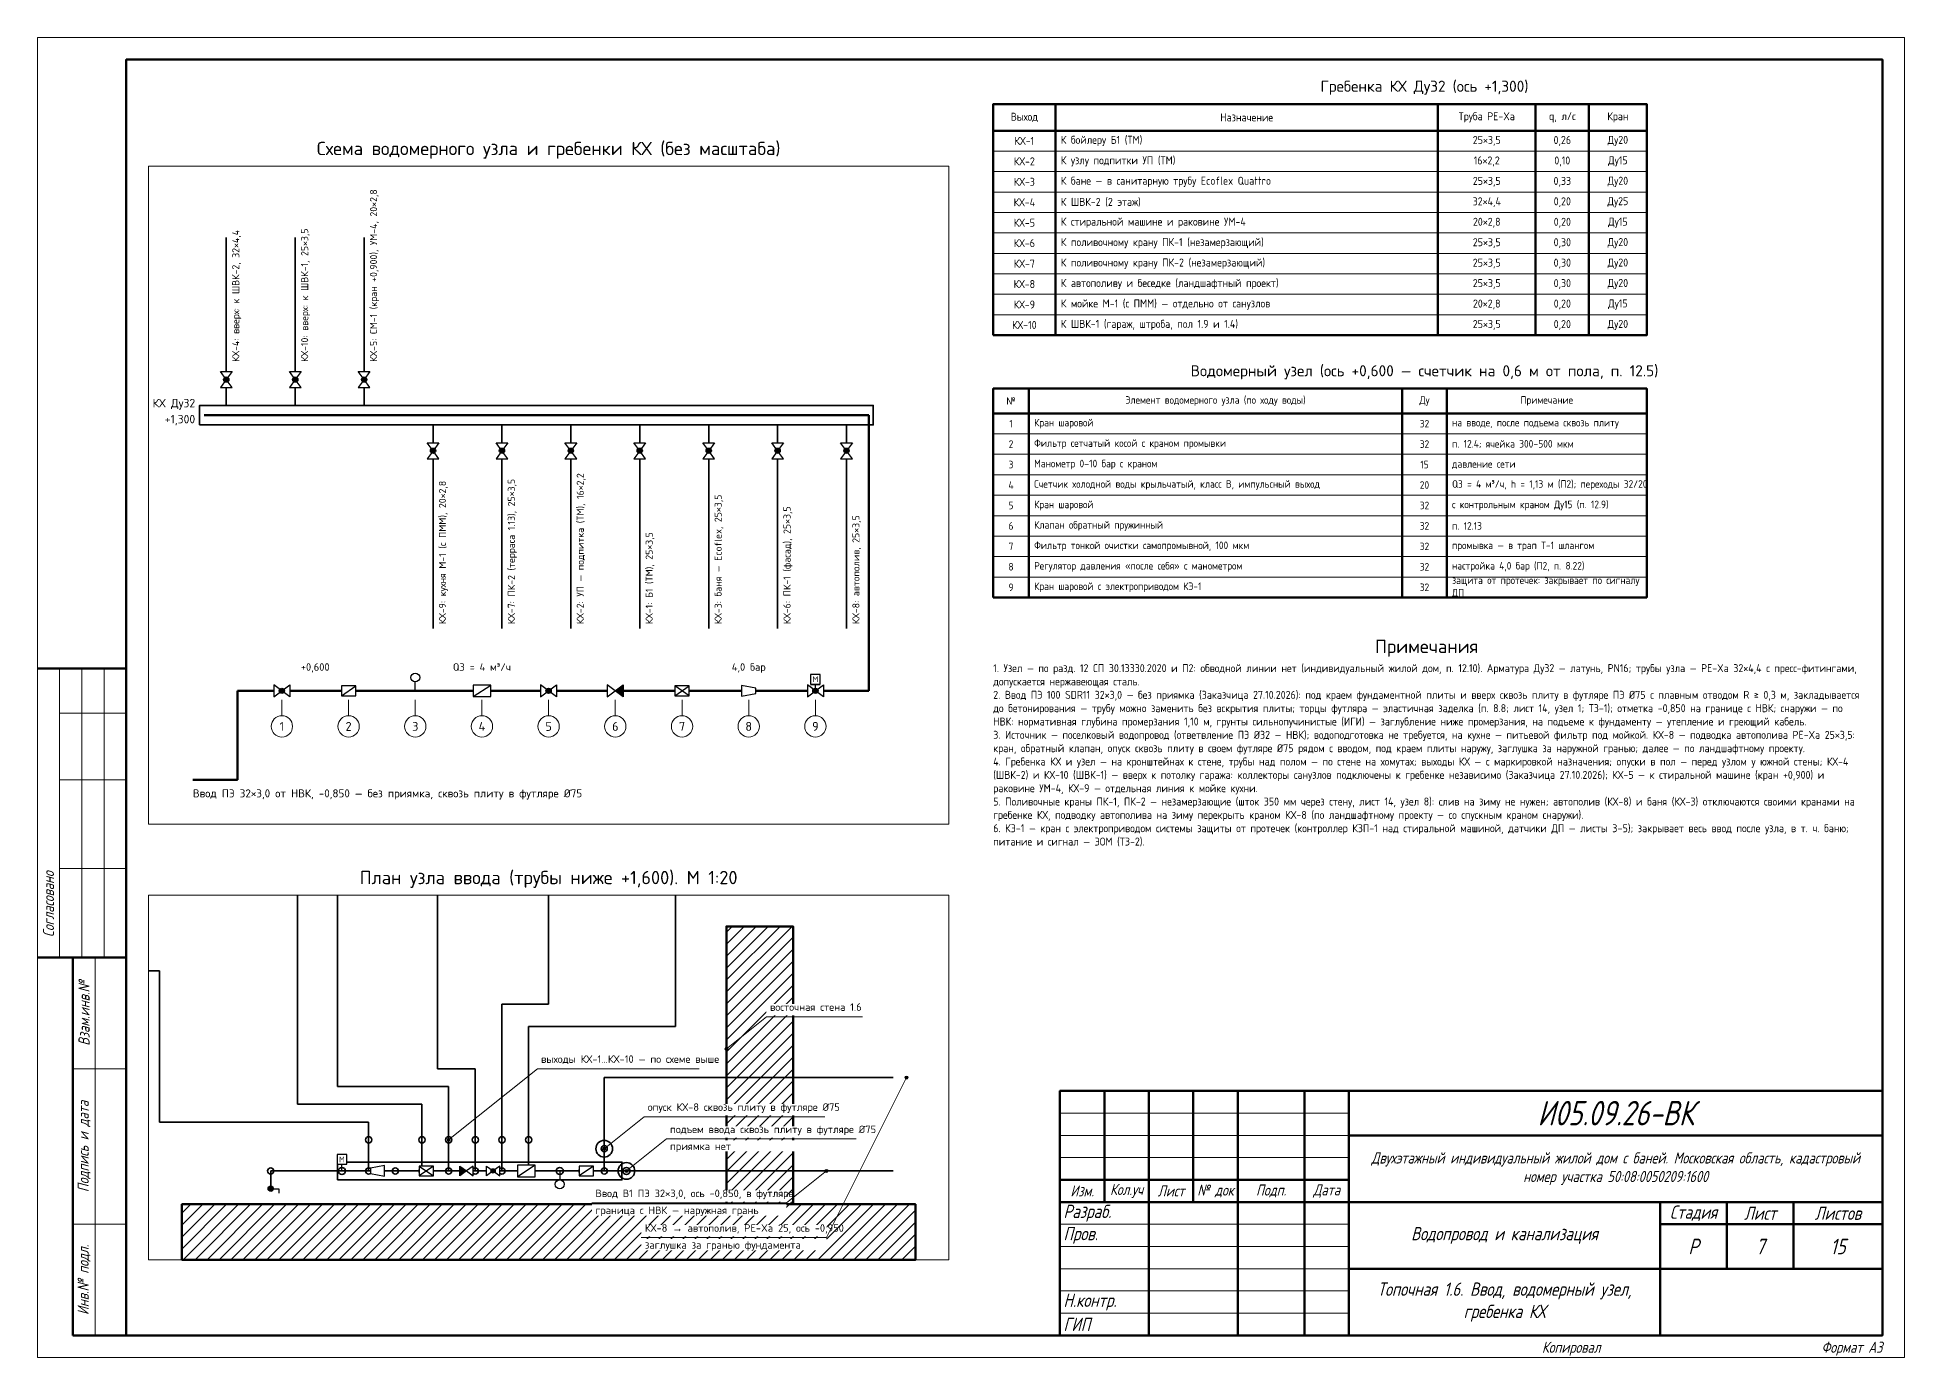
# Paper-space layout 'Лист' of a CAD drawing. Header units: millimetres. Extents: x 0 to 420, y 0 to 297.
import ezdxf
from ezdxf.enums import TextEntityAlignment as Align

# ---------------------------------------------------------------- set-up
doc = ezdxf.new("R2010")
doc.units = ezdxf.units.MM
for name, color, linetype, lineweight in [('ВК_арматура', 7, 'Continuous', 25), ('ВК_В1', 150, 'Continuous', 35), ('ВК_марки', 7, 'Continuous', 18), ('ВК_оборуд', 7, 'Continuous', 35), ('ВК_оборуд_тонк', 8, 'Continuous', 18), ('ВК_стены', 7, 'Continuous', 50), ('ВК_текст', 7, 'Continuous', 18), ('ВК_штрих', 8, 'Continuous', 13), ('Рамка', 7, 'Continuous', 50), ('Таблицы', 7, 'Continuous', 18), ('Текст', 7, 'Continuous', 18), ('Тонкие', 8, 'Continuous', 13)]:
    doc.layers.add(name, color=color, linetype=linetype, lineweight=lineweight)
doc.styles.add('GOST', font='isocpeur.ttf', dxfattribs={"width": 0.9})
doc.styles.add('GOST_I', font='isocpeur.ttf', dxfattribs={"width": 0.8})

psp = doc.layouts.new('Лист')

# ---------------------------------------------------------------- hatches: boundary and pattern name
at = {"layer": 'ВК_арматура'}
h = psp.add_hatch(color=7, dxfattribs=at)
edge = h.paths.add_edge_path()
edge.add_arc((52.5, 38), 0.6, 0, 360)
at = {"layer": 'ВК_марки'}
h = psp.add_hatch(color=7, dxfattribs=at)
edge = h.paths.add_edge_path()
edge.add_arc((155, 69.5), 0.35, 0, 360)
h = psp.add_hatch(color=7, dxfattribs=at)
edge = h.paths.add_edge_path()
edge.add_arc((195.5, 63), 0.35, 0, 360)
h = psp.add_hatch(color=7, dxfattribs=at)
edge = h.paths.add_edge_path()
edge.add_arc((92.5, 49), 0.35, 0, 360)
h = psp.add_hatch(color=7, dxfattribs=at)
edge = h.paths.add_edge_path()
edge.add_arc((127.5, 47), 0.35, 0, 360)
h = psp.add_hatch(color=7, dxfattribs=at)
edge = h.paths.add_edge_path()
edge.add_arc((132.5, 42), 0.35, 0, 360)
h = psp.add_hatch(color=7, dxfattribs=at)
edge = h.paths.add_edge_path()
edge.add_arc((177.5, 42), 0.35, 0, 360)
at = {"layer": 'ВК_штрих'}
h = psp.add_hatch(dxfattribs=at)
h.set_pattern_fill('ANSI31', scale=0.6)
h.paths.add_polyline_path([(155, 34.5), (170, 34.5), (170, 97), (155, 97)])
h = psp.add_hatch(dxfattribs=at)
h.set_pattern_fill('ANSI31', scale=0.6)
h.paths.add_polyline_path([(32.5, 22), (197.5, 22), (197.5, 34.5), (32.5, 34.5)])

# ---------------------------------------------------------------- linework, layer by layer
at = {"layer": 'ВК_арматура'}
for points in [[(85, 150), (85, 152)], [(68.5, 42), (68.5, 43.5)], [(117.5, 42), (117.5, 40)], [(52.5, 38), (54.3, 38)], [(54.3, 38), (54.3, 37)]]:
    psp.add_lwpolyline(points, dxfattribs=at)
for centre, radius in [((85, 153), 1), ((52.5, 38), 0.6), ((117.5, 39), 1)]:
    psp.add_circle(centre, radius, dxfattribs=at)
at = {"layer": 'ВК_В1'}
for points in [[(42.5, 214.2), (42.5, 252)], [(58, 214.2), (58, 252)], [(73.5, 214.2), (73.5, 252)], [(89, 209.8), (89, 164)], [(104.5, 209.8), (104.5, 164)], [(120, 209.8), (120, 164)], [(135.5, 209.8), (135.5, 164)], [(151, 209.8), (151, 164)], [(166.5, 209.8), (166.5, 164)], [(182, 209.8), (182, 164)]]:
    psp.add_lwpolyline(points, dxfattribs=at)
at = {"layer": 'ВК_В1', "lineweight": 70}
psp.add_lwpolyline([(37.5, 212), (187, 212)], dxfattribs=at)
at = {"layer": 'ВК_В1', "lineweight": 50}
for points in [[(187, 150), (187, 212)], [(35, 130), (45, 130), (45, 150)], [(45, 150), (187, 150)]]:
    psp.add_lwpolyline(points, dxfattribs=at)
at = {"layer": 'ВК_В1', "lineweight": 35}
for points in [[(58.5, 57), (58.5, 104)], [(67.5, 61), (67.5, 104)], [(90, 65), (90, 104)], [(115, 79.5), (115, 104)], [(143.5, 74.5), (143.5, 104)], [(27.5, 87), (25, 87)], [(27.5, 53), (27.5, 87)], [(104.5, 49), (104.5, 79.5)], [(104.5, 79.5), (115, 79.5)], [(110.5, 49), (110.5, 74.5)], [(110.5, 74.5), (143.5, 74.5)], [(98.5, 65), (90, 65)], [(98.5, 49), (98.5, 65)], [(127.5, 47), (127.5, 63)], [(127.5, 63), (192.5, 63)], [(92.5, 61), (67.5, 61)], [(92.5, 49), (92.5, 61)], [(86.5, 57), (58.5, 57)], [(86.5, 49), (86.5, 57)], [(74.5, 53), (27.5, 53)], [(74.5, 49), (74.5, 53)], [(74.5, 42), (74.5, 49)], [(86.5, 42), (86.5, 49)], [(92.5, 42), (92.5, 49)], [(98.5, 42), (98.5, 49)], [(104.5, 42), (104.5, 49)], [(110.5, 42), (110.5, 49)], [(127.5, 42), (127.5, 47)], [(80.5, 42), (52.5, 42)], [(52.5, 42), (52.5, 38)], [(132.5, 42), (68.5, 42)], [(68.5, 42), (130.5, 42)], [(192.5, 42), (132.5, 42)]]:
    psp.add_lwpolyline(points, dxfattribs=at)
at = {"layer": 'ВК_В1'}
for centre, radius in [((74.5, 49), 0.7), ((86.5, 49), 0.7), ((92.5, 49), 0.7), ((98.5, 49), 0.7), ((104.5, 49), 0.7), ((110.5, 49), 0.7), ((127.5, 47), 0.7), ((52.5, 42), 0.7), ((68.5, 42), 0.8), ((74.5, 42), 0.7), ((80.5, 42), 0.7), ((86.5, 42), 0.7), ((92.5, 42), 0.7), ((98.5, 42), 0.7), ((104.5, 42), 0.7), ((110.5, 42), 0.7), ((117.5, 42), 0.8), ((122.5, 42), 0.7), ((127.5, 42), 0.7), ((132.5, 42), 0.8)]:
    psp.add_circle(centre, radius, dxfattribs=at)
at = {"layer": 'ВК_марки'}
for points in [[(85, 144.4), (85, 148)], [(155, 69.5), (164, 76.7)], [(92.5, 49), (112.5, 65)], [(127.5, 47), (136.5, 54.2)], [(132.5, 42), (141.5, 49.2)], [(177.5, 42), (168.5, 34.8)]]:
    psp.add_lwpolyline(points, dxfattribs=at)
for centre, radius in [((55, 142), 2.4), ((70, 142), 2.4), ((85, 142), 2.4), ((100, 142), 2.4), ((115, 142), 2.4), ((130, 142), 2.4), ((145, 142), 2.4), ((160, 142), 2.4), ((175, 142), 2.4), ((155, 69.5), 0.35), ((195.5, 63), 0.35), ((92.5, 49), 0.35), ((127.5, 47), 0.35), ((132.5, 42), 0.35), ((177.5, 42), 0.35)]:
    psp.add_circle(centre, radius, dxfattribs=at)
at = {"layer": 'ВК_оборуд'}
for points in [[(36.5, 209.8), (188, 209.8), (188, 214.2), (36.5, 214.2)], [(67.5, 40), (131.5, 40), (131.5, 44), (67.5, 44)]]:
    psp.add_lwpolyline(points, close=True, dxfattribs=at)
for centre in [(127.5, 47), (132.5, 42)]:
    psp.add_circle(centre, 1.875, dxfattribs=at)
at = {"layer": 'ВК_оборуд_тонк'}
for points in [[(25, 120), (205, 120), (205, 268), (25, 268)], [(25, 22), (205, 22), (205, 104), (25, 104)]]:
    psp.add_lwpolyline(points, close=True, dxfattribs=at)
at = {"layer": 'ВК_стены'}
for points in [[(155, 34.5), (170, 34.5), (170, 97), (155, 97)], [(32.5, 22), (197.5, 22), (197.5, 34.5), (32.5, 34.5)]]:
    psp.add_lwpolyline(points, close=True, dxfattribs=at)
at = {"layer": 'Рамка', "lineweight": 50}
for points in [[(20, 5), (415, 5), (415, 292), (20, 292)], [(230, 5), (415, 5), (415, 60), (230, 60)]]:
    psp.add_lwpolyline(points, close=True, dxfattribs=at)
at = {"layer": 'Таблицы', "lineweight": 50}
for p, q in [((229, 282), (229, 230)), ((315, 282), (315, 230)), ((337, 282), (337, 230)), ((349, 282), (349, 230)), ((215, 276), (362, 276)), ((223, 218), (223, 171)), ((307, 218), (307, 171)), ((317, 218), (317, 171)), ((215, 212.4), (362, 212.4)), ((0, 155), (20, 155)), ((0, 90), (20, 90)), ((8, 5), (8, 90)), ((240, 35), (240, 60)), ((250, 5), (250, 60)), ((260, 35), (260, 60)), ((270, 5), (270, 60)), ((285, 5), (285, 60)), ((295, 5), (295, 60)), ((295, 50), (415, 50)), ((230, 40), (295, 40)), ((230, 35), (415, 35)), ((365, 5), (365, 35)), ((380, 20), (380, 35)), ((395, 20), (395, 35)), ((365, 30), (415, 30)), ((295, 20), (415, 20)), ((8, 5), (20, 5))]:
    psp.add_line(p, q, dxfattribs=at)
at = {"layer": 'Таблицы', "lineweight": 18}
for p, q in [((215, 271.4), (362, 271.4)), ((215, 266.8), (362, 266.8)), ((215, 262.2), (362, 262.2)), ((215, 257.6), (362, 257.6)), ((215, 253), (362, 253)), ((215, 248.4), (362, 248.4)), ((215, 243.8), (362, 243.8)), ((215, 239.2), (362, 239.2)), ((215, 234.6), (362, 234.6)), ((215, 230), (362, 230)), ((215, 207.8), (362, 207.8)), ((215, 203.2), (362, 203.2)), ((215, 198.6), (362, 198.6)), ((215, 194), (362, 194)), ((215, 189.4), (362, 189.4)), ((215, 184.8), (362, 184.8)), ((215, 180.2), (362, 180.2)), ((215, 175.6), (362, 175.6)), ((215, 171), (362, 171)), ((230, 55), (295, 55)), ((230, 50), (295, 50)), ((230, 45), (295, 45)), ((230, 30), (295, 30)), ((230, 25), (295, 25)), ((230, 20), (295, 20)), ((230, 15), (295, 15)), ((230, 10), (295, 10))]:
    psp.add_line(p, q, dxfattribs=at)
at = {"layer": 'Таблицы'}
for p, q in [((5, 90), (5, 155)), ((10, 90), (10, 155)), ((15, 90), (15, 155)), ((5, 145), (20, 145)), ((5, 130), (20, 130)), ((5, 110), (20, 110)), ((13, 5), (13, 90)), ((8, 65), (20, 65)), ((8, 30), (20, 30))]:
    psp.add_line(p, q, dxfattribs=at)
at = {"layer": 'Таблицы', "lineweight": 50}
for points in [[(215, 230), (362, 230), (362, 282), (215, 282)], [(215, 171), (362, 171), (362, 218), (215, 218)]]:
    psp.add_lwpolyline(points, close=True, dxfattribs=at)
at = {"layer": 'Тонкие'}
psp.add_lwpolyline([(0, 0), (420, 0), (420, 297), (0, 297)], close=True, dxfattribs=at)

# ---------------------------------------------------------------- texts
at = {"layer": 'ВК_марки', "style": 'GOST'}
for s, p in [('1', (55, 142)), ('2', (70, 142)), ('3', (85, 142)), ('4', (100, 142)), ('5', (115, 142)), ('6', (130, 142)), ('7', (145, 142)), ('8', (160, 142)), ('9', (175, 142))]:
    psp.add_text(s, height=2, dxfattribs=at).set_placement(p, align=Align.MIDDLE_CENTER)
at = {"layer": 'ВК_текст', "style": 'GOST'}
for s, p in [('КХ-5: СМ-1 (кран +0,900), УМ-4, 20×2,8', (76.9, 224)), ('КХ-4: вверх: к ШВК-2, 32×4,4', (45.9, 224)), ('КХ-10: вверх: к ШВК-1, 25×3,5', (61.4, 224)), ('КХ-7: ПК-2 (терраса 1.13), 25×3,5', (107.9, 165)), ('КХ-2: УП — подпитка (ТМ), 16×2,2', (123.4, 165)), ('КХ-9: кухня М-1 (с ПММ), 20×2,8', (92.4, 165)), ('КХ-3: баня — Ecoflex, 25×3,5', (154.4, 165)), ('КХ-6: ПК-1 (фасад), 25×3,5', (169.9, 165)), ('КХ-8: автополив, 25×3,5', (185.4, 165)), ('КХ-1: Б1 (ТМ), 25×3,5', (138.9, 165))]:
    psp.add_text(s, height=1.6, rotation=90, dxfattribs=at).set_placement(p, align=Align.BOTTOM_LEFT)
for s, p in [('КХ Ду32', (35.5, 213.2)), ('+1,300', (35.5, 209.6))]:
    psp.add_text(s, height=1.9, dxfattribs=at).set_placement(p, align=Align.BOTTOM_RIGHT)
for s, p in [('+0,600', (62.5, 154)), ('Q3 = 4 м³/ч', (100, 154)), ('4,0 бар', (160, 154))]:
    psp.add_text(s, height=1.7, dxfattribs=at).set_placement(p, align=Align.BOTTOM_CENTER)
psp.add_text('Ввод ПЭ 32×3,0 от НВК, -0,850 — без приямка, сквозь плиту в футляре Ø75', height=1.8, dxfattribs=at).set_placement((35, 125.5), align=Align.BOTTOM_LEFT)
at = {"layer": 'Текст', "style": 'GOST'}
for s, height, p in [('Гребенка КХ Ду32 (ось +1,300)', 2.5, (312, 286)), ('Схема водомерного узла и гребенки КХ (без масштаба)', 3, (115, 272)), ('Водомерный узел (ось +0,600 — счетчик на 0,6 м от пола, п. 12.5)', 2.5, (312, 222)), ('Примечания', 3, (312.5, 160)), ('План узла ввода (трубы ниже +1,600). М 1:20', 3, (115, 108))]:
    psp.add_text(s, height=height, dxfattribs=at).set_placement(p, align=Align.MIDDLE_CENTER)
at = {"layer": 'Текст'}
for s, insert, char_height, width, attachment_point, style in [('Выход', (222, 279), 1.8, 12, 5, 'GOST'), ('Назначение', (272, 279), 1.8, 84, 5, 'GOST'), ('Труба PE-Xa', (326, 279), 1.8, 20, 5, 'GOST'), ('q, л/с', (343, 279), 1.8, 10, 5, 'GOST'), ('Кран', (355.5, 279), 1.8, 11, 5, 'GOST'), ('КХ-1', (222, 273.7), 1.8, 12, 5, 'GOST'), ('К бойлеру Б1 (ТМ)', (230.2, 273.7), 1.8, 83.6, 4, 'GOST'), ('25×3,5', (326, 273.7), 1.8, 20, 5, 'GOST'), ('0,26', (343, 273.7), 1.8, 10, 5, 'GOST'), ('Ду20', (355.5, 273.7), 1.8, 11, 5, 'GOST'), ('КХ-2', (222, 269.1), 1.8, 12, 5, 'GOST'), ('К узлу подпитки УП (ТМ)', (230.2, 269.1), 1.8, 83.6, 4, 'GOST'), ('16×2,2', (326, 269.1), 1.8, 20, 5, 'GOST'), ('0,10', (343, 269.1), 1.8, 10, 5, 'GOST'), ('Ду15', (355.5, 269.1), 1.8, 11, 5, 'GOST'), ('КХ-3', (222, 264.5), 1.8, 12, 5, 'GOST'), ('К бане — в санитарную трубу Ecoflex Quattro', (230.2, 264.5), 1.8, 83.6, 4, 'GOST'), ('25×3,5', (326, 264.5), 1.8, 20, 5, 'GOST'), ('0,33', (343, 264.5), 1.8, 10, 5, 'GOST'), ('Ду20', (355.5, 264.5), 1.8, 11, 5, 'GOST'), ('КХ-4', (222, 259.9), 1.8, 12, 5, 'GOST'), ('К ШВК-2 (2 этаж)', (230.2, 259.9), 1.8, 83.6, 4, 'GOST'), ('32×4,4', (326, 259.9), 1.8, 20, 5, 'GOST'), ('0,20', (343, 259.9), 1.8, 10, 5, 'GOST'), ('Ду25', (355.5, 259.9), 1.8, 11, 5, 'GOST'), ('КХ-5', (222, 255.3), 1.8, 12, 5, 'GOST'), ('К стиральной машине и раковине УМ-4', (230.2, 255.3), 1.8, 83.6, 4, 'GOST'), ('20×2,8', (326, 255.3), 1.8, 20, 5, 'GOST'), ('0,20', (343, 255.3), 1.8, 10, 5, 'GOST'), ('Ду15', (355.5, 255.3), 1.8, 11, 5, 'GOST'), ('К поливочному крану ПК-1 (незамерзающий)', (230.2, 250.7), 1.8, 83.6, 4, 'GOST'), ('КХ-6', (222, 250.7), 1.8, 12, 5, 'GOST'), ('25×3,5', (326, 250.7), 1.8, 20, 5, 'GOST'), ('0,30', (343, 250.7), 1.8, 10, 5, 'GOST'), ('Ду20', (355.5, 250.7), 1.8, 11, 5, 'GOST'), ('КХ-7', (222, 246.1), 1.8, 12, 5, 'GOST'), ('К поливочному крану ПК-2 (незамерзающий)', (230.2, 246.1), 1.8, 83.6, 4, 'GOST'), ('25×3,5', (326, 246.1), 1.8, 20, 5, 'GOST'), ('0,30', (343, 246.1), 1.8, 10, 5, 'GOST'), ('Ду20', (355.5, 246.1), 1.8, 11, 5, 'GOST'), ('КХ-8', (222, 241.5), 1.8, 12, 5, 'GOST'), ('К автополиву и беседке (ландшафтный проект)', (230.2, 241.5), 1.8, 83.6, 4, 'GOST'), ('25×3,5', (326, 241.5), 1.8, 20, 5, 'GOST'), ('0,30', (343, 241.5), 1.8, 10, 5, 'GOST'), ('Ду20', (355.5, 241.5), 1.8, 11, 5, 'GOST'), ('КХ-9', (222, 236.9), 1.8, 12, 5, 'GOST'), ('К мойке М-1 (с ПММ) — отдельно от санузлов', (230.2, 236.9), 1.8, 83.6, 4, 'GOST'), ('20×2,8', (326, 236.9), 1.8, 20, 5, 'GOST'), ('0,20', (343, 236.9), 1.8, 10, 5, 'GOST'), ('Ду15', (355.5, 236.9), 1.8, 11, 5, 'GOST'), ('КХ-10', (222, 232.3), 1.8, 12, 5, 'GOST'), ('К ШВК-1 (гараж, штроба, пол 1.9 и 1.4)', (230.2, 232.3), 1.8, 83.6, 4, 'GOST'), ('25×3,5', (326, 232.3), 1.8, 20, 5, 'GOST'), ('0,20', (343, 232.3), 1.8, 10, 5, 'GOST'), ('Ду20', (355.5, 232.3), 1.8, 11, 5, 'GOST'), ('№', (219, 215.2), 1.7, 6, 5, 'GOST'), ('Элемент водомерного узла (по ходу воды)', (265, 215.2), 1.7, 82, 5, 'GOST'), ('Ду', (312, 215.2), 1.7, 8, 5, 'GOST'), ('Примечание', (339.5, 215.2), 1.7, 43, 5, 'GOST'), ('1', (219, 210.1), 1.7, 6, 5, 'GOST'), ('Кран шаровой', (224.2, 210.1), 1.7, 81.6, 4, 'GOST'), ('32', (312, 210.1), 1.7, 8, 5, 'GOST'), ('на вводе, после подъема сквозь плиту', (318.2, 210.1), 1.7, 42.6, 4, 'GOST'), ('2', (219, 205.5), 1.7, 6, 5, 'GOST'), ('Фильтр сетчатый косой с краном промывки', (224.2, 205.5), 1.7, 81.6, 4, 'GOST'), ('32', (312, 205.5), 1.7, 8, 5, 'GOST'), ('п. 12.4; ячейка 300–500 мкм', (318.2, 205.5), 1.7, 42.6, 4, 'GOST'), ('3', (219, 200.9), 1.7, 6, 5, 'GOST'), ('Манометр 0–10 бар с краном', (224.2, 200.9), 1.7, 81.6, 4, 'GOST'), ('15', (312, 200.9), 1.7, 8, 5, 'GOST'), ('давление сети', (318.2, 200.9), 1.7, 42.6, 4, 'GOST'), ('Q3 = 4 м³/ч, h = 1,13 м (П2); переходы 32/20', (318.2, 196.3), 1.7, 42.6, 4, 'GOST'), ('4', (219, 196.3), 1.7, 6, 5, 'GOST'), ('Счетчик холодной воды крыльчатый, класс В, импульсный выход', (224.2, 196.3), 1.7, 81.6, 4, 'GOST'), ('20', (312, 196.3), 1.7, 8, 5, 'GOST'), ('5', (219, 191.7), 1.7, 6, 5, 'GOST'), ('Кран шаровой', (224.2, 191.7), 1.7, 81.6, 4, 'GOST'), ('32', (312, 191.7), 1.7, 8, 5, 'GOST'), ('с контрольным краном Ду15 (п. 12.9)', (318.2, 191.7), 1.7, 42.6, 4, 'GOST'), ('6', (219, 187.1), 1.7, 6, 5, 'GOST'), ('Клапан обратный пружинный', (224.2, 187.1), 1.7, 81.6, 4, 'GOST'), ('32', (312, 187.1), 1.7, 8, 5, 'GOST'), ('п. 12.13', (318.2, 187.1), 1.7, 42.6, 4, 'GOST'), ('7', (219, 182.5), 1.7, 6, 5, 'GOST'), ('Фильтр тонкой очистки самопромывной, 100 мкм', (224.2, 182.5), 1.7, 81.6, 4, 'GOST'), ('32', (312, 182.5), 1.7, 8, 5, 'GOST'), ('промывка — в трап Т-1 шлангом', (318.2, 182.5), 1.7, 42.6, 4, 'GOST'), ('8', (219, 177.9), 1.7, 6, 5, 'GOST'), ('Регулятор давления «после себя» с манометром', (224.2, 177.9), 1.7, 81.6, 4, 'GOST'), ('32', (312, 177.9), 1.7, 8, 5, 'GOST'), ('настройка 4,0 бар (П2, п. 8.22)', (318.2, 177.9), 1.7, 42.6, 4, 'GOST'), ('9', (219, 173.3), 1.7, 6, 5, 'GOST'), ('Кран шаровой с электроприводом КЭ-1', (224.2, 173.3), 1.7, 81.6, 4, 'GOST'), ('32', (312, 173.3), 1.7, 8, 5, 'GOST'), ('защита от протечек: закрывает по сигналу ДП', (318.2, 173.3), 1.7, 42.6, 4, 'GOST'), ('1. Узел — по разд. 12 СП 30.13330.2020 и П2: обводной линии нет (индивидуальный жилой дом, п. 12.10). Арматура Ду32 — латунь, PN16; трубы узла — PE-Xa 32×4,4 с пресс-фитингами, допускается нержавеющая сталь.\\P2. Ввод ПЭ 100 SDR11 32×3,0 — без приямка (Заказчица 27.10.2026): под краем фундаментной плиты и вверх сквозь плиту в футляре ПЭ Ø75 с плавным отводом R ≥ 0,3 м, закладывается до бетонирования — трубу можно заменить без вскрытия плиты; торцы футляра — эластичная заделка (п. 8.8; лист 14, узел 1; ТЗ-1); отметка -0,850 на границе с НВК; снаружи — по НВК: нормативная глубина промерзания 1,10 м, грунты сильнопучинистые (ИГИ) — заглубление ниже промерзания, на подъеме к фундаменту — утепление и греющий кабель.\\P3. Источник — поселковый водопровод (ответвление ПЭ Ø32 — НВК); водоподготовка не требуется, на кухне — питьевой фильтр под мойкой. КХ-8 — подводка автополива PE-Xa 25×3,5: кран, обратный клапан, опуск сквозь плиту в своем футляре Ø75 рядом с вводом, под краем плиты наружу, заглушка за наружной гранью; далее — по ландшафтному проекту.\\P4. Гребенка КХ и узел — на кронштейнах к стене, трубы над полом — по стене на хомутах; выходы КХ — с маркировкой назначения; опуски в пол — перед узлом у южной стены; КХ-4 (ШВК-2) и КХ-10 (ШВК-1) — вверх к потолку гаража: коллекторы санузлов подключены к гребенке независимо (Заказчица 27.10.2026); КХ-5 — к стиральной машине (кран +0,900) и раковине УМ-4, КХ-9 — отдельная линия к мойке кухни.\\P5. Поливочные краны ПК-1, ПК-2 — незамерзающие (шток 350 мм через стену, лист 14, узел 8): слив на зиму не нужен; автополив (КХ-8) и баня (КХ-3) отключаются своими кранами на гребенке КХ, подводку автополива на зиму перекрыть краном КХ-8 (по ландшафтному проекту — со спускным краном снаружи).\\P6. КЭ-1 — кран с электроприводом системы защиты от протечек (контроллер КЗП-1 над стиральной машиной, датчики ДП — листы 3–5); закрывает весь ввод после узла, в т. ч. баню; питание и сигнал — ЭОМ (ТЗ-2).', (215, 156), 1.8, 195, 1, 'GOST'), ('{\\W0.8;\\Q15;Двухэтажный индивидуальный жилой дом с баней. Московская область, кадастровый номер участка 50:08:0050209:1600}', (355, 42.5), 2.5, 116, 5, 'GOST_I'), ('{\\W0.8;\\Q15;Водопровод и канализация}', (330, 27.5), 3, 66, 5, 'GOST_I'), ('{\\W0.8;\\Q15;Топочная 1.6. Ввод, водомерный узел, гребенка КХ}', (330, 12.5), 3, 66, 5, 'GOST_I')]:
    psp.add_mtext(s, dxfattribs=dict(at, insert=insert, char_height=char_height, width=width, attachment_point=attachment_point, style=style))
at = {"layer": 'Текст', "char_height": 2.5, "attachment_point": 5, "rotation": 90, "style": 'GOST_I'}
for s, insert in [('{\\W0.8;\\Q15;Согласовано}', (2.5, 102)), ('{\\W0.8;\\Q15;Взам.инв.№}', (10.5, 77.5)), ('{\\W0.8;\\Q15;Подпись и дата}', (10.5, 47.5)), ('{\\W0.8;\\Q15;Инв.№ подл.}', (10.5, 17.5))]:
    psp.add_mtext(s, dxfattribs=dict(at, insert=insert))
at = {"layer": 'Текст', "style": 'GOST_I'}
for s, insert, char_height, attachment_point in [('{\\W0.8;\\Q15;И05.09.26-ВК}', (355, 55), 5.5, 5), ('{\\W0.8;\\Q15;Изм.}', (235, 37.5), 2.5, 5), ('{\\W0.8;\\Q15;Кол.уч}', (245, 37.5), 2.5, 5), ('{\\W0.8;\\Q15;Лист}', (255, 37.5), 2.5, 5), ('{\\W0.8;\\Q15;№ док}', (265, 37.5), 2.5, 5), ('{\\W0.8;\\Q15;Подп.}', (277.5, 37.5), 2.5, 5), ('{\\W0.8;\\Q15;Дата}', (290, 37.5), 2.5, 5), ('{\\W0.8;\\Q15;Разраб.}', (230.8, 32.5), 3, 4), ('{\\W0.8;\\Q15;Стадия}', (372.5, 32.5), 3, 5), ('{\\W0.8;\\Q15;Лист}', (387.5, 32.5), 3, 5), ('{\\W0.8;\\Q15;Листов}', (405, 32.5), 3, 5), ('{\\W0.8;\\Q15;Пров.}', (230.8, 27.5), 3, 4), ('{\\W0.8;\\Q15;}', (250.8, 32.5), 3, 4), ('{\\W0.8;\\Q15;}', (285.6, 32.5), 3, 4), ('{\\W0.8;\\Q15;}', (250.8, 27.5), 3, 4), ('{\\W0.8;\\Q15;}', (285.6, 27.5), 3, 4), ('{\\W0.8;\\Q15;Р}', (372.5, 25), 3.5, 5), ('{\\W0.8;\\Q15;7}', (387.5, 25), 3.5, 5), ('{\\W0.8;\\Q15;15}', (405, 25), 3.5, 5), ('{\\W0.8;\\Q15;Н.контр.}', (230.8, 12.5), 3, 4), ('{\\W0.8;\\Q15;ГИП}', (230.8, 7.5), 3, 4), ('{\\W0.8;\\Q15;}', (250.8, 12.5), 3, 4), ('{\\W0.8;\\Q15;}', (285.6, 12.5), 3, 4), ('{\\W0.8;\\Q15;}', (250.8, 7.5), 3, 4), ('{\\W0.8;\\Q15;}', (285.6, 7.5), 3, 4), ('{\\W0.8;\\Q15;Копировал}', (345, 2), 2.5, 5), ('{\\W0.8;\\Q15;Формат А3}', (415, 2), 2.5, 6)]:
    psp.add_mtext(s, dxfattribs=dict(at, insert=insert, char_height=char_height, attachment_point=attachment_point))

# ---------------------------------------------------------------- next in the draw order: wipeouts: each hides what was drawn before it
for points in [[(41.18, 218.2), (43.82, 218.2), (43.82, 221.8), (41.18, 221.8)], [(56.68, 218.2), (59.32, 218.2), (59.32, 221.8), (56.68, 221.8)], [(72.18, 218.2), (74.82, 218.2), (74.82, 221.8), (72.18, 221.8)], [(87.68, 202.2), (90.32, 202.2), (90.32, 205.8), (87.68, 205.8)], [(103.18, 202.2), (105.82, 202.2), (105.82, 205.8), (103.18, 205.8)], [(118.68, 202.2), (121.32, 202.2), (121.32, 205.8), (118.68, 205.8)], [(134.18, 202.2), (136.82, 202.2), (136.82, 205.8), (134.18, 205.8)], [(149.68, 202.2), (152.32, 202.2), (152.32, 205.8), (149.68, 205.8)], [(165.18, 202.2), (167.82, 202.2), (167.82, 205.8), (165.18, 205.8)], [(180.68, 202.2), (183.32, 202.2), (183.32, 205.8), (180.68, 205.8)], [(53.2, 148.68), (56.8, 148.68), (56.8, 151.32), (53.2, 151.32)], [(98, 148.7), (102, 148.7), (102, 151.3), (98, 151.3)], [(113.2, 148.68), (116.8, 148.68), (116.8, 151.32), (113.2, 151.32)], [(128.2, 148.68), (131.8, 148.68), (131.8, 151.32), (128.2, 151.32)], [(173.2, 148.68), (176.8, 148.68), (176.8, 151.32), (173.2, 151.32)], [(68.4, 148.9), (71.6, 148.9), (71.6, 151.1), (68.4, 151.1)], [(143.4, 148.9), (146.6, 148.9), (146.6, 151.1), (143.4, 151.1)], [(158.4, 148.8), (161.6, 148.8), (161.6, 151.2), (158.4, 151.2)], [(164, 77), (185.626, 77), (185.626, 79.525), (164, 79.525)], [(112.5, 65.3), (148.882, 65.3), (148.882, 67.825), (112.5, 67.825)], [(136.5, 54.5), (177.098, 54.5), (177.098, 57.025), (136.5, 57.025)], [(141.5, 49.5), (184.206, 49.5), (184.206, 52.025), (141.5, 52.025)], [(67.4, 43.5), (69.6, 43.5), (69.6, 45.7), (67.4, 45.7)], [(74.9, 40.8), (78.1, 40.8), (78.1, 43.2), (74.9, 43.2)], [(85.9, 40.9), (89.1, 40.9), (89.1, 43.1), (85.9, 43.1)], [(95, 40.9), (98, 40.9), (98, 43.1), (95, 43.1)], [(101, 40.9), (104, 40.9), (104, 43.1), (101, 43.1)], [(108, 40.7), (112, 40.7), (112, 43.3), (108, 43.3)], [(121.9, 40.9), (125.1, 40.9), (125.1, 43.1), (121.9, 43.1)], [(124.74, 35.1), (168.5, 35.1), (168.5, 37.625), (124.74, 37.625)]]:
    psp.add_wipeout(points)

# ---------------------------------------------------------------- next in the draw order: hatches: boundary and pattern name
at = {"layer": 'ВК_арматура'}
h = psp.add_hatch(color=7, dxfattribs=at)
edge = h.paths.add_edge_path()
edge.add_arc((42.5, 220), 0.6, 0, 360)
h = psp.add_hatch(color=7, dxfattribs=at)
edge = h.paths.add_edge_path()
edge.add_arc((58, 220), 0.6, 0, 360)
h = psp.add_hatch(color=7, dxfattribs=at)
edge = h.paths.add_edge_path()
edge.add_arc((73.5, 220), 0.6, 0, 360)
h = psp.add_hatch(color=7, dxfattribs=at)
edge = h.paths.add_edge_path()
edge.add_arc((89, 204), 0.6, 0, 360)
h = psp.add_hatch(color=7, dxfattribs=at)
edge = h.paths.add_edge_path()
edge.add_arc((104.5, 204), 0.6, 0, 360)
h = psp.add_hatch(color=7, dxfattribs=at)
edge = h.paths.add_edge_path()
edge.add_arc((120, 204), 0.6, 0, 360)
h = psp.add_hatch(color=7, dxfattribs=at)
edge = h.paths.add_edge_path()
edge.add_arc((135.5, 204), 0.6, 0, 360)
h = psp.add_hatch(color=7, dxfattribs=at)
edge = h.paths.add_edge_path()
edge.add_arc((151, 204), 0.6, 0, 360)
h = psp.add_hatch(color=7, dxfattribs=at)
edge = h.paths.add_edge_path()
edge.add_arc((166.5, 204), 0.6, 0, 360)
h = psp.add_hatch(color=7, dxfattribs=at)
edge = h.paths.add_edge_path()
edge.add_arc((182, 204), 0.6, 0, 360)
for points in [[(130, 150), (131.8, 151.32), (131.8, 148.68)], [(96.5, 42), (95, 40.9), (95, 43.1)]]:
    psp.add_hatch(color=7, dxfattribs=at).paths.add_polyline_path(points)
h = psp.add_hatch(color=7, dxfattribs=at)
edge = h.paths.add_edge_path()
edge.add_arc((55, 150), 0.6, 0, 360)
h = psp.add_hatch(color=7, dxfattribs=at)
edge = h.paths.add_edge_path()
edge.add_arc((115, 150), 0.6, 0, 360)
h = psp.add_hatch(color=7, dxfattribs=at)
edge = h.paths.add_edge_path()
edge.add_arc((175, 150), 0.6, 0, 360)
h = psp.add_hatch(color=7, dxfattribs=at)
edge = h.paths.add_edge_path()
edge.add_arc((102.5, 42), 0.5, 0, 360)

# ---------------------------------------------------------------- next in the draw order: linework, layer by layer
for points in [[(42.5, 220), (41.18, 221.8), (43.82, 221.8)], [(42.5, 220), (41.18, 218.2), (43.82, 218.2)], [(58, 220), (56.68, 221.8), (59.32, 221.8)], [(58, 220), (56.68, 218.2), (59.32, 218.2)], [(73.5, 220), (72.18, 221.8), (74.82, 221.8)], [(73.5, 220), (72.18, 218.2), (74.82, 218.2)], [(89, 204), (87.68, 205.8), (90.32, 205.8)], [(104.5, 204), (103.18, 205.8), (105.82, 205.8)], [(120, 204), (118.68, 205.8), (121.32, 205.8)], [(135.5, 204), (134.18, 205.8), (136.82, 205.8)], [(151, 204), (149.68, 205.8), (152.32, 205.8)], [(166.5, 204), (165.18, 205.8), (167.82, 205.8)], [(182, 204), (180.68, 205.8), (183.32, 205.8)], [(89, 204), (87.68, 202.2), (90.32, 202.2)], [(104.5, 204), (103.18, 202.2), (105.82, 202.2)], [(120, 204), (118.68, 202.2), (121.32, 202.2)], [(135.5, 204), (134.18, 202.2), (136.82, 202.2)], [(151, 204), (149.68, 202.2), (152.32, 202.2)], [(166.5, 204), (165.18, 202.2), (167.82, 202.2)], [(182, 204), (180.68, 202.2), (183.32, 202.2)], [(55, 150), (53.2, 151.32), (53.2, 148.68)], [(55, 150), (56.8, 151.32), (56.8, 148.68)], [(98, 148.7), (102, 148.7), (102, 151.3), (98, 151.3)], [(115, 150), (113.2, 151.32), (113.2, 148.68)], [(115, 150), (116.8, 151.32), (116.8, 148.68)], [(130, 150), (128.2, 151.32), (128.2, 148.68)], [(130, 150), (131.8, 151.32), (131.8, 148.68)], [(175, 150), (173.2, 151.32), (173.2, 148.68)], [(175, 150), (176.8, 151.32), (176.8, 148.68)], [(68.4, 148.9), (71.6, 148.9), (71.6, 151.1), (68.4, 151.1)], [(143.4, 148.9), (146.6, 148.9), (146.6, 151.1), (143.4, 151.1)], [(158.4, 148.8), (161.6, 149.4), (161.6, 150.6), (158.4, 151.2)], [(67.4, 43.5), (69.6, 43.5), (69.6, 45.7), (67.4, 45.7)], [(78.1, 43.2), (74.9, 42.6), (74.9, 41.4), (78.1, 40.8)], [(89.1, 43.1), (85.9, 43.1), (85.9, 40.9), (89.1, 40.9)], [(96.5, 42), (95, 40.9), (95, 43.1)], [(96.5, 42), (98, 40.9), (98, 43.1)], [(102.5, 42), (101, 40.9), (101, 43.1)], [(102.5, 42), (104, 40.9), (104, 43.1)], [(112, 43.3), (108, 43.3), (108, 40.7), (112, 40.7)], [(125.1, 43.1), (121.9, 43.1), (121.9, 40.9), (125.1, 40.9)]]:
    psp.add_lwpolyline(points, close=True, dxfattribs=at)
for points in [[(98, 148.7), (102, 151.3)], [(175, 150), (175, 151.5)], [(68.4, 148.9), (71.6, 151.1)], [(143.4, 148.9), (146.6, 151.1)], [(146.6, 148.9), (143.4, 151.1)], [(89.1, 43.1), (85.9, 40.9)], [(85.9, 43.1), (89.1, 40.9)], [(112, 43.3), (108, 40.7)], [(125.1, 43.1), (121.9, 40.9)]]:
    psp.add_lwpolyline(points, dxfattribs=at)
for centre, radius in [((42.5, 220), 0.6), ((58, 220), 0.6), ((73.5, 220), 0.6), ((89, 204), 0.6), ((104.5, 204), 0.6), ((120, 204), 0.6), ((135.5, 204), 0.6), ((151, 204), 0.6), ((166.5, 204), 0.6), ((182, 204), 0.6), ((55, 150), 0.6), ((115, 150), 0.6), ((175, 150), 0.6), ((102.5, 42), 0.5)]:
    psp.add_circle(centre, radius, dxfattribs=at)
at = {"layer": 'ВК_марки'}
for points in [[(55, 144.4), (55, 148)], [(70, 144.4), (70, 148)], [(100, 144.4), (100, 148)], [(115, 144.4), (115, 148)], [(130, 144.4), (130, 148)], [(145, 144.4), (145, 148)], [(160, 144.4), (160, 148)], [(175, 144.4), (175, 148)], [(164, 76.7), (185.626, 76.7)], [(112.5, 65), (148.882, 65)], [(136.5, 54.2), (177.098, 54.2)]]:
    psp.add_lwpolyline(points, dxfattribs=at)

# ---------------------------------------------------------------- next in the draw order: texts
at = {"layer": 'ВК_арматура', "style": 'GOST'}
psp.add_text('М', height=1.3, dxfattribs=at).set_placement((68.5, 44.6), align=Align.MIDDLE_CENTER)
at = {"layer": 'ВК_марки', "style": 'GOST'}
for s, p in [('восточная стена 1.6', (164.8, 77.5)), ('выходы КХ-1...КХ-10 — по схеме выше', (113.3, 65.8)), ('опуск КХ-8 сквозь плиту в футляре Ø75', (137.3, 55))]:
    psp.add_text(s, height=1.7, dxfattribs=at).set_placement(p, align=Align.BOTTOM_LEFT)

# ---------------------------------------------------------------- next in the draw order: wipeouts: each hides what was drawn before it
for points in [[(141.5, 46.375), (184.206, 46.375), (184.206, 48.9), (141.5, 48.9)], [(124.74, 31.975), (168.5, 31.975), (168.5, 34.5), (124.74, 34.5)]]:
    psp.add_wipeout(points)

# ---------------------------------------------------------------- next in the draw order: linework, layer by layer
at = {"layer": 'ВК_марки'}
for points in [[(195.5, 63), (177.5, 27)], [(141.5, 49.2), (184.206, 49.2)], [(124.74, 34.8), (168.5, 34.8)]]:
    psp.add_lwpolyline(points, dxfattribs=at)

# ---------------------------------------------------------------- next in the draw order: texts
at = {"layer": 'ВК_марки', "style": 'GOST'}
for s, p in [('подъем ввода сквозь плиту в футляре Ø75', (142.3, 50)), ('Ввод В1 ПЭ 32×3,0, ось -0,850, в футляре', (125.54, 35.6))]:
    psp.add_text(s, height=1.7, dxfattribs=at).set_placement(p, align=Align.BOTTOM_LEFT)
for s, p in [('приямка нет', (142.3, 48.4)), ('граница с НВК — наружная грань', (125.54, 34))]:
    psp.add_text(s, height=1.7, dxfattribs=at).set_placement(p, align=Align.TOP_LEFT)

# ---------------------------------------------------------------- next in the draw order: wipeouts: each hides what was drawn before it
psp.add_wipeout([(173.9, 151.5), (176.1, 151.5), (176.1, 153.7), (173.9, 153.7)])

# ---------------------------------------------------------------- next in the draw order: linework, layer by layer
at = {"layer": 'ВК_арматура'}
psp.add_lwpolyline([(173.9, 151.5), (176.1, 151.5), (176.1, 153.7), (173.9, 153.7)], close=True, dxfattribs=at)

# ---------------------------------------------------------------- next in the draw order: texts
at = {"layer": 'ВК_арматура', "style": 'GOST'}
psp.add_text('М', height=1.3, dxfattribs=at).set_placement((175, 152.6), align=Align.MIDDLE_CENTER)

# ---------------------------------------------------------------- next in the draw order: wipeouts: each hides what was drawn before it
psp.add_wipeout([(135.848, 27.3), (177.5, 27.3), (177.5, 29.825), (135.848, 29.825)])

# ---------------------------------------------------------------- next in the draw order: wipeouts: each hides what was drawn before it
psp.add_wipeout([(135.848, 24.175), (177.5, 24.175), (177.5, 26.7), (135.848, 26.7)])

# ---------------------------------------------------------------- next in the draw order: linework, layer by layer
at = {"layer": 'ВК_марки'}
psp.add_lwpolyline([(135.848, 27), (177.5, 27)], dxfattribs=at)

# ---------------------------------------------------------------- next in the draw order: texts
at = {"layer": 'ВК_марки', "style": 'GOST'}
psp.add_text('КХ-8 → автополив, PE-Xa 25, ось -0,950', height=1.7, dxfattribs=at).set_placement((136.648, 27.8), align=Align.BOTTOM_LEFT)
psp.add_text('заглушка за гранью фундамента', height=1.7, dxfattribs=at).set_placement((136.648, 26.2), align=Align.TOP_LEFT)

doc.saveas('drawing.dxf')
